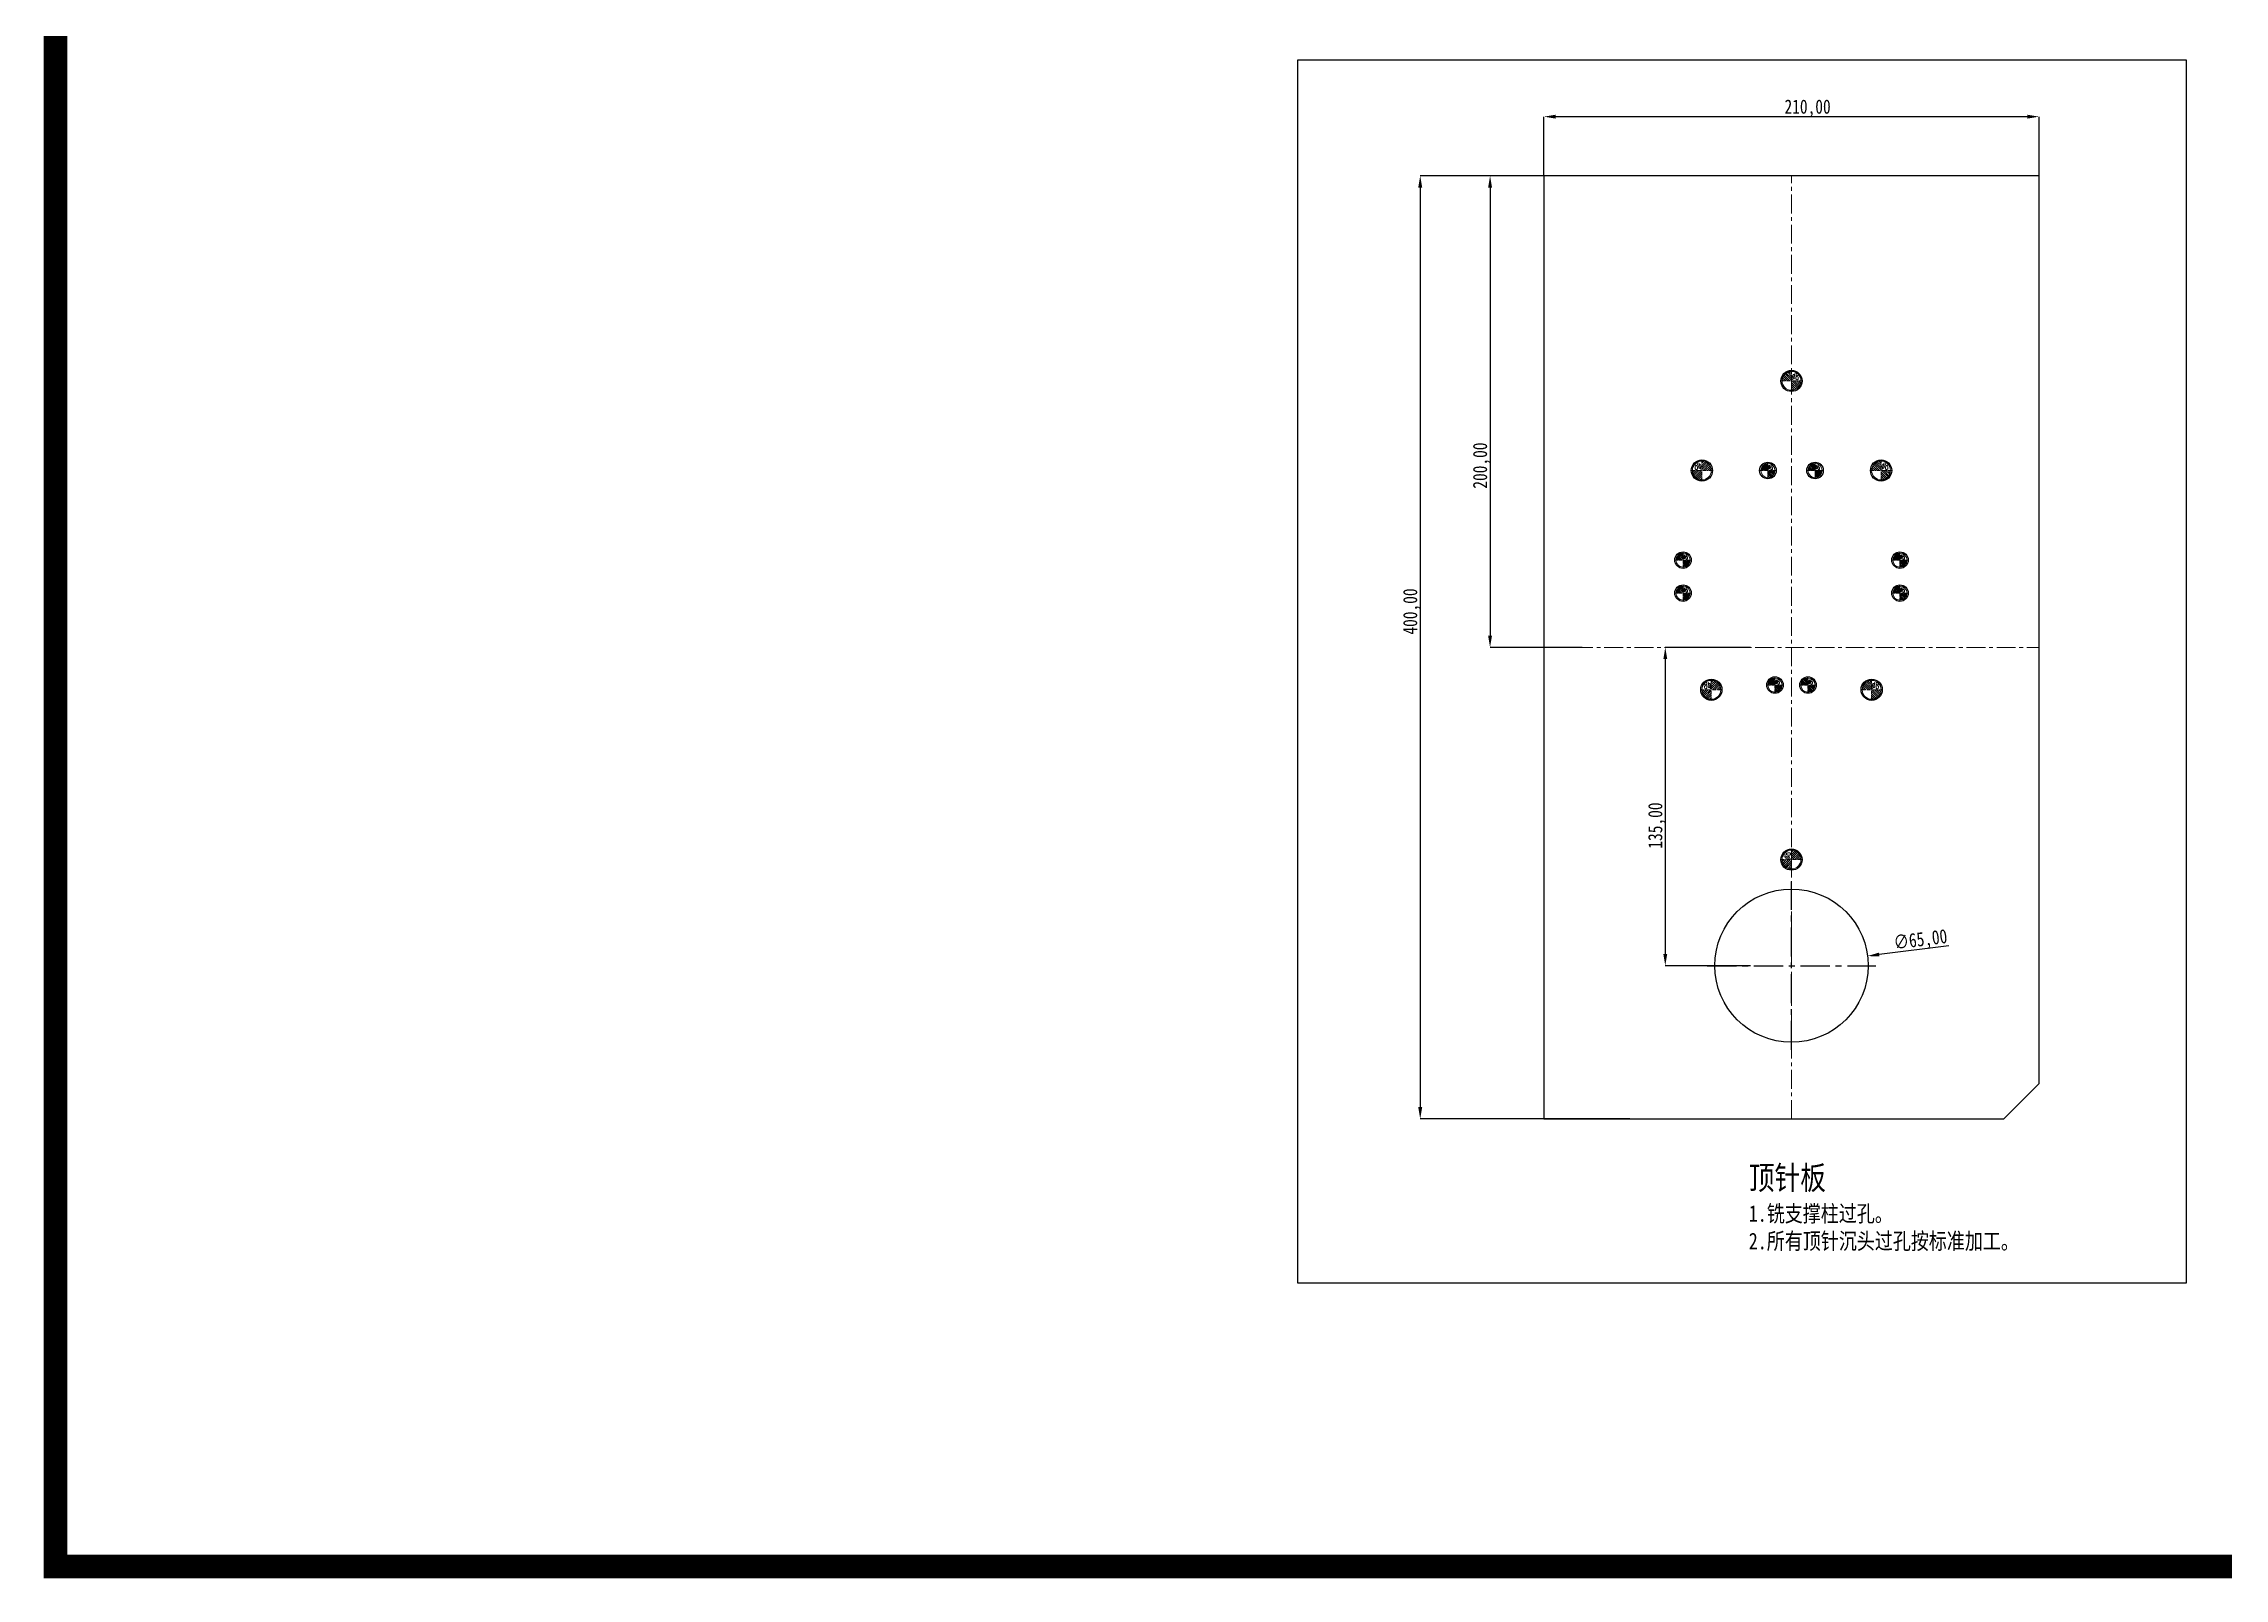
# Model space of a CAD drawing. Header units: millimetres. Extents: x 97 to 1722, y -6063 to 1553.
# Drawn here: x 97 to 1022, y -6063 to -5412 of the extents above; entities that cross this region are included whole.
import ezdxf
from ezdxf.enums import TextEntityAlignment as Align

# ---------------------------------------------------------------- set-up
doc = ezdxf.new("R2010")
doc.units = ezdxf.units.MM
doc.header["$LTSCALE"] = 16.335
doc.header["$PDMODE"] = 3
doc.header["$PDSIZE"] = 0.3125
doc.linetypes.add('CENTER', pattern=[0.6, 0.375, -0.075, 0.075, -0.075])
doc.layers.get('0').update_dxf_attribs({"linetype": 'CONTINUOUS'})
doc.layers.get('Defpoints').update_dxf_attribs({"linetype": 'CONTINUOUS'})
doc.layers.add('center', color=1, linetype='CENTER', lineweight=9)
doc.layers.add('epin', color=13, linetype='CONTINUOUS', lineweight=9)
doc.styles.get("Standard").update_dxf_attribs({"font": 'txt', "width": 0.8})
doc.styles.add('TXT05', font='txt.shx', dxfattribs={"width": 0.5, "bigfont": 'gbcbig.shx'})
doc.dimstyles.new('mold', dxfattribs={"dimtxt": 6, "dimasz": 5, "dimexe": 0, "dimexo": 0, "dimgap": 0, "dimtad": 1, "dimzin": 1, "dimtxsty": 'Standard', "dimcen": 0, "dimclrd": 4, "dimclre": 4, "dimclrt": 6, "dimazin": 0, "dimtfac": 1, "dimtofl": 0, "dimtmove": 0, "dimatfit": 3, "dimfxl": 0, "dimarcsym": 0})

# ---------------------------------------------------------------- blocks, each defined once
blk = doc.blocks.new('*D520')
at = {"color": 4, "lineweight": -2}
blk.add_line((905.53, -5794.58), (876.02, -5798.32), dxfattribs=at)
at = {"color": 4}
blk.add_solid([(875.91, -5797.5), (876.12, -5799.15), (871.06, -5798.95)], dxfattribs=at)
at = {"layer": 'Defpoints', "color": 0}
for p in [(871.06, -5798.95), (806.57, -5807.12)]:
    blk.add_point(p, dxfattribs=at)
at = {"color": 6, "insert": (893.58, -5792.57), "char_height": 6, "attachment_point": 5, "rotation": 7.22084}
blk.add_mtext('∅65,00', dxfattribs=at)
blk = doc.blocks.new('*D521')
at = {"color": 4, "lineweight": -2}
for p, q in [((821.38, -5668.04), (785.29, -5668.04)), ((785.29, -5673.04), (785.29, -5798.04)), ((821.38, -5803.04), (785.29, -5803.04))]:
    blk.add_line(p, q, dxfattribs=at)
at = {"color": 4}
for points in [[(784.46, -5673.04), (786.12, -5673.04), (785.29, -5668.04)], [(784.46, -5798.04), (786.12, -5798.04), (785.29, -5803.04)]]:
    blk.add_solid(points, dxfattribs=at)
at = {"layer": 'Defpoints', "color": 0}
for p in [(821.38, -5668.04), (785.29, -5803.04), (821.38, -5803.04)]:
    blk.add_point(p, dxfattribs=at)
at = {"color": 6, "insert": (781.79, -5743.61), "char_height": 6, "attachment_point": 5, "rotation": 90}
blk.add_mtext('135,00', dxfattribs=at)
blk = doc.blocks.new('*D522')
at = {"color": 4, "lineweight": -2}
for p, q in [((733.81, -5468.04), (733.81, -5442.98)), ((938.81, -5442.98), (738.81, -5442.98)), ((943.81, -5468.04), (943.81, -5442.98))]:
    blk.add_line(p, q, dxfattribs=at)
at = {"color": 4}
for points in [[(738.81, -5442.15), (738.81, -5443.81), (733.81, -5442.98)], [(938.81, -5442.15), (938.81, -5443.81), (943.81, -5442.98)]]:
    blk.add_solid(points, dxfattribs=at)
at = {"layer": 'Defpoints', "color": 0}
for p in [(733.81, -5442.98), (733.81, -5468.04), (943.81, -5468.04)]:
    blk.add_point(p, dxfattribs=at)
at = {"color": 6, "insert": (845.64, -5439.48), "char_height": 6, "attachment_point": 5}
blk.add_mtext('210,00', dxfattribs=at)
blk = doc.blocks.new('*D523')
at = {"color": 4, "lineweight": -2}
for p, q in [((770.23, -5468.04), (710.97, -5468.04)), ((710.97, -5473.04), (710.97, -5663.04)), ((750.03, -5668.04), (710.97, -5668.04))]:
    blk.add_line(p, q, dxfattribs=at)
at = {"color": 4}
for points in [[(710.14, -5473.04), (711.8, -5473.04), (710.97, -5468.04)], [(710.14, -5663.04), (711.8, -5663.04), (710.97, -5668.04)]]:
    blk.add_solid(points, dxfattribs=at)
at = {"layer": 'Defpoints', "color": 0}
for p in [(770.23, -5468.04), (710.97, -5668.04), (750.03, -5668.04)]:
    blk.add_point(p, dxfattribs=at)
at = {"color": 6, "insert": (707.47, -5590.96), "char_height": 6, "attachment_point": 5, "rotation": 90}
blk.add_mtext('200,00', dxfattribs=at)
blk = doc.blocks.new('*D524')
at = {"color": 4, "lineweight": -2}
for p, q in [((770.23, -5468.04), (681.34, -5468.04)), ((681.34, -5473.04), (681.34, -5863.04)), ((770.23, -5868.04), (681.34, -5868.04))]:
    blk.add_line(p, q, dxfattribs=at)
at = {"color": 4}
for points in [[(680.51, -5473.04), (682.18, -5473.04), (681.34, -5468.04)], [(680.51, -5863.04), (682.18, -5863.04), (681.34, -5868.04)]]:
    blk.add_solid(points, dxfattribs=at)
at = {"layer": 'Defpoints', "color": 0}
for p in [(770.23, -5468.04), (681.34, -5868.04), (770.23, -5868.04)]:
    blk.add_point(p, dxfattribs=at)
at = {"color": 6, "insert": (677.84, -5652.84), "char_height": 6, "attachment_point": 5, "rotation": 90}
blk.add_mtext('400,00', dxfattribs=at)
blk = doc.blocks.new('epin_ejp_6')
at = {"layer": 'epin'}
h = blk.add_hatch(dxfattribs=at)
h.set_pattern_fill('_ANSI31', color=123, scale=0.15, angle=90, style=0)
h.set_pattern_definition([(135, (-366.39746, 120.5987), (-0.3367596, -0.3367596), [])])
h.paths.add_polyline_path([(0, 3, 0.4142136), (-3, 0), (0, 0)])
h.paths.add_polyline_path([(3, 0), (0, 0), (0, -3, 0.4142136)])
at = {"layer": 'epin', "color": 1, "linetype": 'CENTER', "ltscale": 0.186593}
for p, q in [((-3.3, 0), (3.3, 0)), ((0, -3.3), (0, 3.3))]:
    blk.add_line(p, q, dxfattribs=at)
at = {"layer": 'epin'}
blk.add_circle((0, 0), 3, dxfattribs=at)
at = {"layer": 'epin', "color": 6, "style": 'TXT05', "width": 0.5}
blk.add_text('%%c6', height=2.1, dxfattribs=at).set_placement((0.995, 1.35), align=Align.MIDDLE)
blk = doc.blocks.new('epin_ejp_8')
at = {"layer": 'epin'}
h = blk.add_hatch(dxfattribs=at)
h.set_pattern_fill('_ANSI31', color=123, scale=0.2, angle=90, style=0)
h.set_pattern_definition([(135, (-2379.60465, -763.0214), (-0.4490128, -0.4490128), [])])
h.paths.add_polyline_path([(0, 4, 0.414214), (-4, 0), (0, 0)])
h.paths.add_polyline_path([(4, 0), (0, 0), (0, -4, 0.414214)])
at = {"layer": 'epin', "color": 1, "linetype": 'CENTER', "ltscale": 0.248791}
for p, q in [((-4.4, 0), (4.4, 0)), ((0, -4.4), (0, 4.4))]:
    blk.add_line(p, q, dxfattribs=at)
at = {"layer": 'epin'}
blk.add_circle((0, 0), 4, dxfattribs=at)
at = {"layer": 'epin', "color": 6, "style": 'TXT05', "width": 0.5}
blk.add_text('%%c8', height=2.8, dxfattribs=at).set_placement((0.16, 0.4))

msp = doc.modelspace()

# ---------------------------------------------------------------- linework, layer by layer
at = {"color": 7, "linetype": 'Continuous'}
for p, q in [((733.814, -5468.037), (733.814, -5868.037)), ((943.814, -5468.037), (733.814, -5468.037)), ((943.814, -5853.037), (943.814, -5468.037)), ((928.814, -5868.037), (943.814, -5853.037)), ((733.814, -5868.037), (928.814, -5868.037))]:
    msp.add_line(p, q, dxfattribs=at)
at = {"color": 1, "linetype": 'CENTER', "ltscale": 2.021426}
for p, q in [((838.814, -5838.787), (838.814, -5767.287)), ((803.064, -5803.037), (874.564, -5803.037))]:
    msp.add_line(p, q, dxfattribs=at)
at = {"color": 3, "const_width": 10}
msp.add_lwpolyline([(102.476, 1547.832), (1717.02, 1547.832), (1717.02, -6057.882), (102.476, -6057.882)], close=True, dxfattribs=at)
msp.add_lwpolyline([(629.384, -5418.84), (1006.172, -5418.84), (1006.172, -5937.639), (629.384, -5937.639)], close=True)
for centre, radius in [((838.814, -5555.037), 4.5), ((800.814, -5593.037), 4.5), ((828.814, -5593.037), 3.5), ((848.814, -5593.037), 3.5), ((876.814, -5593.037), 4.5), ((792.814, -5631.037), 3.5), ((884.814, -5631.037), 3.5), ((792.814, -5645.037), 3.5), ((884.814, -5645.037), 3.5), ((804.814, -5686.037), 4.5), ((831.814, -5684.037), 3.5), ((845.814, -5684.037), 3.5), ((872.814, -5686.037), 4.5), ((838.814, -5758.037), 4.5)]:
    msp.add_circle(centre, radius)
at = {"color": 7, "linetype": 'Continuous'}
msp.add_circle((838.814, -5803.037), 32.5, dxfattribs=at)
at = {"layer": 'center', "color": 1, "linetype": 'CENTER', "ltscale": 1.306152}
for p, q in [((838.814, -5868.037), (838.814, -5468.037)), ((733.814, -5668.037), (943.814, -5668.037))]:
    msp.add_line(p, q, dxfattribs=at)

# ---------------------------------------------------------------- block references
at = {"layer": 'epin'}
for name, p in [('epin_ejp_8', (838.814, -5555.037)), ('epin_ejp_6', (828.814, -5593.037)), ('epin_ejp_6', (848.814, -5593.037)), ('epin_ejp_8', (876.814, -5593.037)), ('epin_ejp_6', (792.814, -5631.037)), ('epin_ejp_6', (884.814, -5631.037)), ('epin_ejp_6', (792.814, -5645.037)), ('epin_ejp_6', (884.814, -5645.037)), ('epin_ejp_6', (831.814, -5684.037)), ('epin_ejp_6', (845.814, -5684.037)), ('epin_ejp_8', (872.814, -5686.037))]:
    msp.add_blockref(name, p, dxfattribs=at)
at = {"layer": 'epin', "xscale": -1}
for p in [(800.814, -5593.037), (804.814, -5686.037)]:
    msp.add_blockref('epin_ejp_8', p, dxfattribs=at)
at = {"layer": 'epin', "ltscale": 0.5, "rotation": 90}
msp.add_blockref('epin_ejp_8', (838.814, -5758.037), dxfattribs=at)

# ---------------------------------------------------------------- texts
at = {"insert": (820.7, -5887.976), "char_height": 10, "width": 191.10623, "attachment_point": 1}
msp.add_mtext('{\\fSimSun|b0|i0|c134|p2;顶针板\\P\\H0.7x;1.铣支撑柱过孔。\\P2.所有顶针沉头过孔按标准加工。}', dxfattribs=at)

# ---------------------------------------------------------------- dimensions: what is measured, and where the dimension line sits
dim = msp.add_linear_dim(base=(733.814, -5442.981), p1=(943.814, -5468.037), p2=(733.814, -5468.037), dimstyle='mold', override={"dimarcsym": 1})
dim.commit()
dim.dimension.update_dxf_attribs({"geometry": '*D522', "text_midpoint": (845.64, -5442.981), "dimtype": 160})
for base, p1, p2, picture, middle in [((681.344, -5868.037), (770.225, -5468.037), (770.225, -5868.037), '*D524', (681.344, -5652.838)), ((710.971, -5668.037), (770.225, -5468.037), (750.025, -5668.037), '*D523', (710.971, -5590.957)), ((785.289, -5803.037), (821.377, -5668.037), (821.377, -5803.037), '*D521', (785.289, -5743.606))]:
    dim = msp.add_linear_dim(base=base, p1=p1, p2=p2, angle=90, dimstyle='mold', override={"dimarcsym": 1})
    dim.commit()
    dim.dimension.update_dxf_attribs({"geometry": picture, "text_midpoint": middle, "dimtype": 160})
dim = msp.add_diameter_dim_2p(p1=(806.571, -5807.122), p2=(871.056, -5798.952), dimstyle='mold', override={"dimarcsym": 1})
dim.commit()
dim.dimension.update_dxf_attribs({"geometry": '*D520', "text_midpoint": (894.023, -5796.042), "dimtype": 163})

doc.saveas('drawing.dxf')
